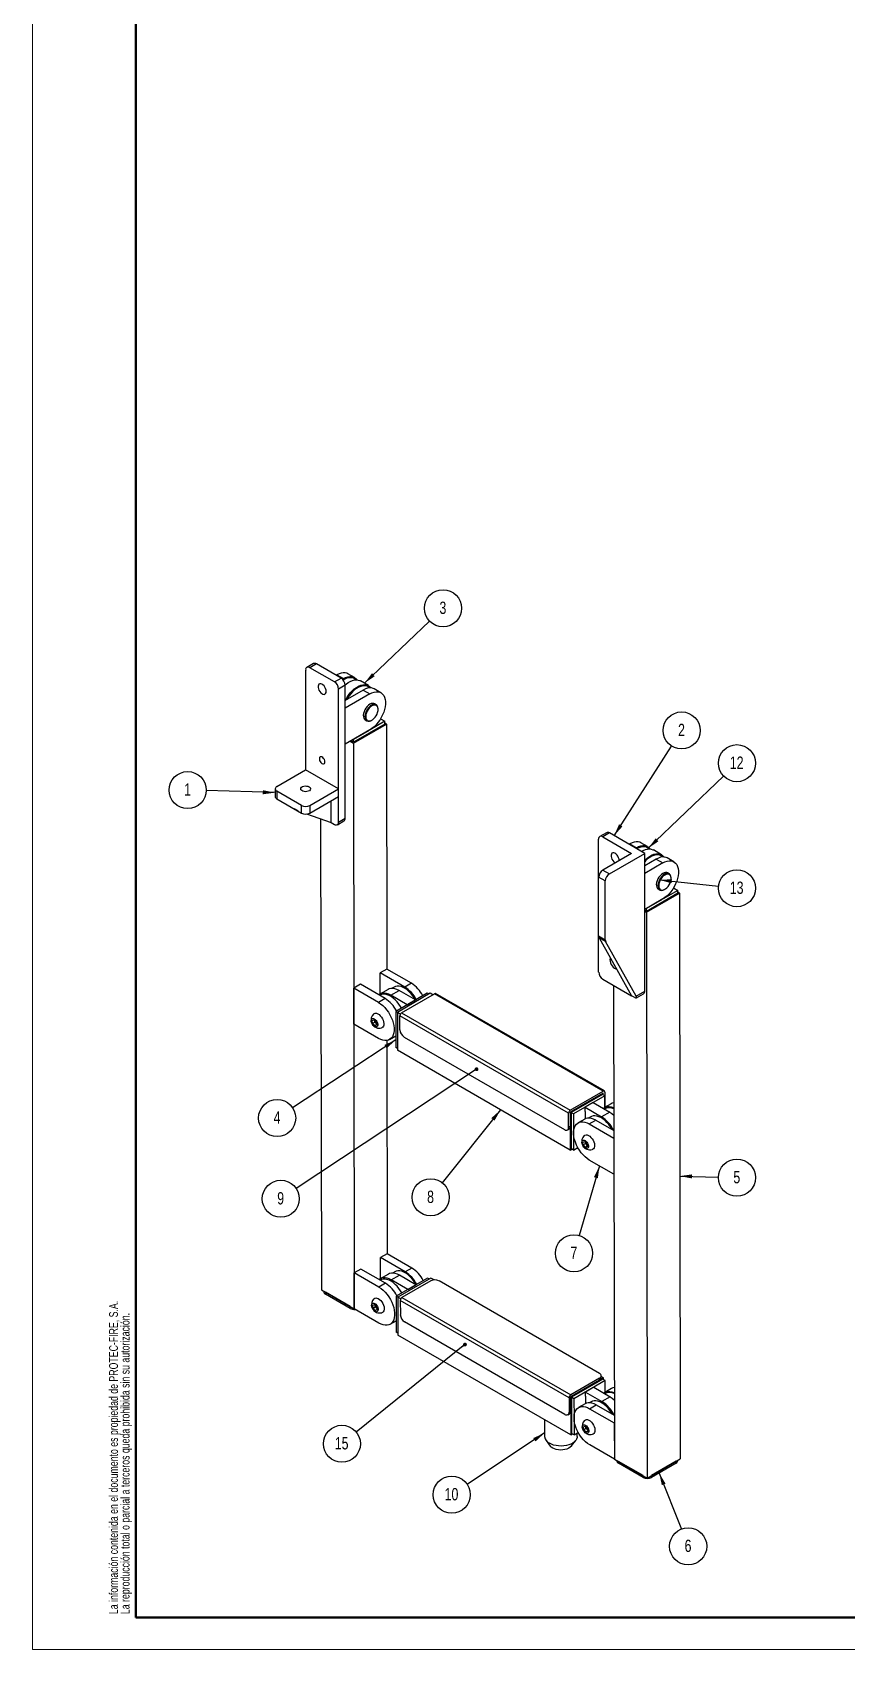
# Model space of a CAD drawing. Header units: millimetres. Extents: x 0 to 1782, y 0 to 1260.
# Drawn here: x 0 to 420, y 0 to 834 of the extents above; entities that cross this region are included whole.
import ezdxf

# ---------------------------------------------------------------- set-up
doc = ezdxf.new("R2010")
doc.units = ezdxf.units.MM
doc.header["$LTSCALE"] = 3
doc.layers.add('FORMATO', color=7, linetype='Continuous')
doc.styles.add('SLDTEXTSTYLE0', font='TXT', dxfattribs={"width": 0.75})
doc.dimstyles.new('SLDDIMSTYLE0', dxfattribs={"dimtxt": 0.18, "dimasz": 6.35, "dimexe": 0, "dimexo": 0.0625, "dimgap": 0, "dimtad": 0, "dimtih": 1, "dimtoh": 1, "dimdec": 0, "dimrnd": 1e-09, "dimzin": 0, "dimdsep": 46, "dimtxsty": 'Standard', "dimsah": 1, "dimcen": 0.09, "dimadec": 0, "dimazin": 0, "dimtfac": 6.35, "dimtdec": 0, "dimtofl": 0, "dimtmove": 0, "dimatfit": 3, "dimfxl": 1, "dimfrac": 2, "dimtolj": 1, "dimtzin": 0, "dimarcsym": 0})
doc.dimstyles.new('SLDDIMSTYLE2', dxfattribs={"dimtxt": 0.18, "dimasz": 1.953846, "dimexe": 0, "dimexo": 0.0625, "dimgap": 0, "dimtad": 0, "dimtih": 1, "dimtoh": 1, "dimdec": 0, "dimrnd": 1e-09, "dimzin": 0, "dimdsep": 46, "dimtxsty": 'Standard', "dimblk1": 'DOT', "dimblk2": 'DOT', "dimsah": 1, "dimcen": 0.09, "dimadec": 0, "dimazin": 0, "dimtfac": 1.953846, "dimtdec": 0, "dimtofl": 0, "dimtmove": 0, "dimatfit": 3, "dimldrblk": 'DOT', "dimfxl": 1, "dimfrac": 2, "dimtolj": 1, "dimtzin": 0, "dimarcsym": 0})

# ---------------------------------------------------------------- blocks, each defined once
blk = doc.blocks.new('SW_NOTE_0')
at = {"layer": 'FORMATO', "color": 0, "char_height": 4.5, "attachment_point": 1, "rotation": 90, "style": 'SLDTEXTSTYLE0'}
for s, insert in [('La información contenida en el documento es propiedad de PROTEC-FIRE, S.A.', (-5.78, 0)), ('La reproducción total o parcial a terceros queda prohibida sin su autorización.', (0.22, 0))]:
    blk.add_mtext(s, dxfattribs=dict(at, insert=insert))
blk = doc.blocks.new('SW_NOTE_0_8')
at = {"layer": 'FORMATO', "color": 0}
blk.add_circle((6.9, 6.62), 9.56, dxfattribs=at)
at = {"layer": 'FORMATO', "color": 0, "insert": (6.77, 10.05), "char_height": 6.35, "attachment_point": 2, "style": 'SLDTEXTSTYLE0'}
blk.add_mtext('12', dxfattribs=at)
blk = doc.blocks.new('SW_NOTE_0_9')
at = {"layer": 'FORMATO', "color": 0}
blk.add_circle((9.51, -1.02), 9.56, dxfattribs=at)
at = {"layer": 'FORMATO', "color": 0, "insert": (9.38, 2.41), "char_height": 6.35, "attachment_point": 2, "style": 'SLDTEXTSTYLE0'}
blk.add_mtext('13', dxfattribs=at)
blk = doc.blocks.new('SW_NOTE_0_10')
at = {"layer": 'FORMATO', "color": 0}
blk.add_circle((5.16, 8.05), 9.56, dxfattribs=at)
at = {"layer": 'FORMATO', "color": 0, "insert": (5.1, 11.48), "char_height": 6.35, "attachment_point": 2, "style": 'SLDTEXTSTYLE0'}
blk.add_mtext('2', dxfattribs=at)
blk = doc.blocks.new('SW_NOTE_0_11')
at = {"layer": 'FORMATO', "color": 0}
blk.add_circle((9.56, -0.26), 9.56, dxfattribs=at)
at = {"layer": 'FORMATO', "color": 0, "insert": (9.49, 3.17), "char_height": 6.35, "attachment_point": 2, "style": 'SLDTEXTSTYLE0'}
blk.add_mtext('5', dxfattribs=at)
blk = doc.blocks.new('SW_NOTE_0_12')
at = {"layer": 'FORMATO', "color": 0}
blk.add_circle((-7.97, -5.28), 9.56, dxfattribs=at)
at = {"layer": 'FORMATO', "color": 0, "insert": (-8.04, -1.85), "char_height": 6.35, "attachment_point": 2, "style": 'SLDTEXTSTYLE0'}
blk.add_mtext('9', dxfattribs=at)
blk = doc.blocks.new('_Dot')
at = {"color": 0, "linetype": 'ByBlock', "lineweight": -2}
blk.add_line((-0.5, 0), (-1, 0), dxfattribs=at)
at = {"color": 0, "linetype": 'ByBlock', "const_width": 0.5}
blk.add_lwpolyline([(-0.25, 0, 1), (0.25, 0, 1)], format="xyb", close=True, dxfattribs=at)
blk = doc.blocks.new('SW_NOTE_0_13')
at = {"layer": 'FORMATO', "color": 0}
blk.add_circle((-2.67, -9.18), 9.56, dxfattribs=at)
at = {"layer": 'FORMATO', "color": 0, "insert": (-2.73, -5.75), "char_height": 6.35, "attachment_point": 2, "style": 'SLDTEXTSTYLE0'}
blk.add_mtext('7', dxfattribs=at)
blk = doc.blocks.new('SW_NOTE_0_14')
at = {"layer": 'FORMATO', "color": 0}
blk.add_circle((3.51, -8.89), 9.56, dxfattribs=at)
at = {"layer": 'FORMATO', "color": 0, "insert": (3.45, -5.46), "char_height": 6.35, "attachment_point": 2, "style": 'SLDTEXTSTYLE0'}
blk.add_mtext('6', dxfattribs=at)
blk = doc.blocks.new('SW_NOTE_0_15')
at = {"layer": 'FORMATO', "color": 0}
blk.add_circle((-5.97, -7.47), 9.56, dxfattribs=at)
at = {"layer": 'FORMATO', "color": 0, "insert": (-6.03, -4.04), "char_height": 6.35, "attachment_point": 2, "style": 'SLDTEXTSTYLE0'}
blk.add_mtext('8', dxfattribs=at)
blk = doc.blocks.new('SW_NOTE_0_16')
at = {"layer": 'FORMATO', "color": 0}
blk.add_circle((-7.96, -5.29), 9.56, dxfattribs=at)
at = {"layer": 'FORMATO', "color": 0, "insert": (-8.09, -1.86), "char_height": 6.35, "attachment_point": 2, "style": 'SLDTEXTSTYLE0'}
blk.add_mtext('10', dxfattribs=at)
blk = doc.blocks.new('SW_NOTE_0_17')
at = {"layer": 'FORMATO', "color": 0}
blk.add_circle((-7.98, -5.26), 9.56, dxfattribs=at)
at = {"layer": 'FORMATO', "color": 0, "insert": (-8.05, -1.83), "char_height": 6.35, "attachment_point": 2, "style": 'SLDTEXTSTYLE0'}
blk.add_mtext('4', dxfattribs=at)
blk = doc.blocks.new('SW_NOTE_0_18')
at = {"layer": 'FORMATO', "color": 0}
blk.add_circle((-9.56, 0.28), 9.56, dxfattribs=at)
at = {"layer": 'FORMATO', "color": 0, "insert": (-9.62, 3.71), "char_height": 6.35, "attachment_point": 2, "style": 'SLDTEXTSTYLE0'}
blk.add_mtext('1', dxfattribs=at)
blk = doc.blocks.new('SW_NOTE_0_19')
at = {"layer": 'FORMATO', "color": 0}
blk.add_circle((6.92, 6.6), 9.56, dxfattribs=at)
at = {"layer": 'FORMATO', "color": 0, "insert": (6.85, 10.03), "char_height": 6.35, "attachment_point": 2, "style": 'SLDTEXTSTYLE0'}
blk.add_mtext('3', dxfattribs=at)
blk = doc.blocks.new('SW_NOTE_0_20')
at = {"layer": 'FORMATO', "color": 0}
blk.add_circle((-7.44, -6), 9.56, dxfattribs=at)
at = {"layer": 'FORMATO', "color": 0, "insert": (-7.57, -2.57), "char_height": 6.35, "attachment_point": 2, "style": 'SLDTEXTSTYLE0'}
blk.add_mtext('15', dxfattribs=at)

msp = doc.modelspace()

# ---------------------------------------------------------------- linework, layer by layer
at = {"color": 7, "linetype": 'Continuous', "lineweight": 18}
for p, q in [((0, 1260), (0, 0)), ((0, 0), (1782, 0))]:
    msp.add_line(p, q, dxfattribs=at)
at = {"color": 7, "linetype": 'Continuous', "lineweight": 25}
for p, q in [((140.88, 505.18), (140.88, 453.74)), ((144.9, 508.52), (141.5, 506.56)), ((146.4, 508.37), (143, 506.41)), ((155.73, 499.06), (143, 506.41)), ((159.13, 501.02), (146.4, 508.37)), ((155.73, 499.06), (159.13, 501.02)), ((157, 502.73), (156.58, 502.49)), ((157, 502.73), (160.4, 500.77)), ((160.4, 500.77), (159.85, 500.45)), ((166.1, 501.34), (162.7, 503.3)), ((166.94, 500.16), (165.9, 500.76)), ((161.25, 497.34), (157.85, 495.39)), ((157.85, 426.8), (157.85, 495.39)), ((161.25, 428.76), (161.25, 497.34)), ((170.58, 494.89), (161.25, 489.51)), ((173.98, 492.93), (161.25, 485.59)), ((173.31, 497.17), (169.07, 499.62)), ((170.58, 494.89), (173.98, 492.93)), ((174.16, 495.99), (173.12, 496.59)), ((179.67, 493.5), (176.28, 495.46)), ((161.25, 466.97), (161.25, 485.59)), ((177.22, 487.29), (176.38, 487.78)), ((178.22, 484.85), (178.22, 485.1)), ((165.51, 467.45), (182.48, 477.28)), ((181.63, 477.28), (165.51, 467.94)), ((171.58, 479.47), (172.42, 478.98)), ((181.63, 478.75), (174.09, 474.39)), ((174.82, 479.22), (175.04, 479.34)), ((179.47, 479.99), (181.63, 478.75)), ((181.63, 477.28), (181.63, 478.75)), ((182.48, 477.28), (181.63, 477.77)), ((182.48, 477.28), (182.67, 350.99)), ((173.98, 474.32), (161.25, 466.97)), ((163.8, 468.44), (165.51, 467.45)), ((165.51, 467.94), (164.22, 468.69)), ((165.5, 469.41), (165.49, 469.42)), ((173.6, 474.1), (165.5, 469.41)), ((165.51, 467.94), (165.5, 469.41)), ((165.51, 467.45), (165.95, 175.71)), ((126.03, 445.17), (140.88, 453.74)), ((157.85, 443.94), (140.88, 453.74)), ((125.15, 443.94), (125.15, 440.02)), ((138.76, 435.37), (126.03, 442.72)), ((126.03, 442.72), (126.03, 438.8)), ((143, 435.37), (157.85, 443.94)), ((157.85, 440.02), (157.85, 443.94)), ((126.03, 438.8), (138.76, 431.45)), ((138.76, 431.45), (138.76, 435.37)), ((143, 431.45), (157.85, 440.02)), ((143, 435.37), (143, 431.45)), ((154.03, 426.55), (154.03, 437.82)), ((137.06, 432.43), (134.94, 433.66)), ((141.31, 430.96), (154.03, 426.55)), ((148.61, 428.43), (148.98, 185.51)), ((154.03, 426.55), (155.73, 425.57)), ((157.23, 425.42), (160.63, 427.38)), ((157.85, 426.8), (161.25, 428.76)), ((291.92, 398.4), (291.92, 417.99)), ((295.94, 421.32), (292.54, 419.36)), ((297.44, 421.17), (294.04, 419.21)), ((294.04, 419.21), (308.89, 410.64)), ((315.68, 410.64), (297.44, 421.17)), ((308.89, 410.64), (294.04, 402.07)), ((297.44, 400.11), (315.68, 410.64)), ((308.04, 415.54), (307.62, 415.3)), ((308.04, 415.54), (311.44, 413.58)), ((311.44, 413.58), (311.01, 413.34)), ((317.14, 414.14), (313.74, 416.1)), ((315.68, 339.6), (315.68, 410.64)), ((317.98, 412.96), (316.94, 413.56)), ((324.35, 409.98), (320.11, 412.43)), ((325.19, 408.8), (324.16, 409.4)), ((294.04, 402.07), (297.44, 400.11)), ((321.62, 407.7), (315.68, 404.27)), ((325.01, 405.74), (315.68, 400.35)), ((321.62, 407.7), (325.01, 405.74)), ((330.71, 406.31), (327.32, 408.27)), ((328.26, 400.1), (327.41, 400.59)), ((295.31, 396.44), (291.92, 398.4)), ((291.92, 368.1), (291.92, 398.4)), ((295.31, 366.14), (295.31, 396.44)), ((322.61, 392.28), (323.46, 391.79)), ((325.86, 392.02), (326.07, 392.15)), ((329.26, 397.66), (329.26, 397.9)), ((330.51, 392.8), (332.66, 391.56)), ((325.01, 387.12), (315.68, 381.74)), ((324.64, 386.91), (316.54, 382.22)), ((316.55, 380.26), (333.52, 390.09)), ((332.67, 390.09), (316.55, 380.75)), ((332.66, 391.56), (325.13, 387.19)), ((332.67, 390.09), (332.66, 391.56)), ((333.52, 390.09), (332.67, 390.58)), ((333.52, 390.09), (333.96, 98.35)), ((316.55, 380.75), (315.68, 381.25)), ((315.68, 380.76), (316.55, 380.26)), ((316.54, 382.22), (316.53, 382.23)), ((316.55, 380.75), (316.54, 382.22)), ((316.55, 380.26), (316.99, 88.52)), ((291.92, 368.1), (295.31, 366.14)), ((291.92, 349.4), (291.92, 368.1)), ((295.53, 365.19), (292.14, 367.15)), ((292.14, 367.15), (308.89, 337.15)), ((311.25, 337.05), (295.53, 365.19)), ((182.67, 350.99), (179.27, 349.03)), ((195.4, 343.65), (182.67, 350.99)), ((169.09, 343.13), (165.7, 341.16)), ((181.82, 335.78), (169.09, 343.13)), ((179.29, 338.18), (179.27, 349.03)), ((192, 341.68), (179.27, 349.03)), ((195.4, 343.65), (192, 341.68)), ((294.04, 345.73), (308.89, 337.15)), ((299.65, 342.49), (300.02, 98.32)), ((165.73, 322.56), (165.7, 341.16)), ((178.43, 333.81), (165.7, 341.16)), ((181.82, 335.78), (178.43, 333.81)), ((179.28, 337.48), (179.08, 337.36)), ((183.33, 340.52), (179.09, 338.06)), ((184.79, 337.5), (189.03, 339.96)), ((193.28, 332.6), (184.79, 337.5)), ((186.5, 341.66), (185.45, 341.06)), ((203.46, 338.5), (187.34, 329.16)), ((205.15, 338.5), (188.18, 328.67)), ((197.52, 335.06), (189.03, 339.96)), ((190.3, 328.42), (207.27, 338.26)), ((193.28, 332.6), (197.52, 335.06)), ((204.31, 338.01), (203.46, 338.5)), ((206.43, 337.77), (205.15, 338.5)), ((294.25, 288.05), (207.27, 338.26)), ((294.85, 288.11), (207.88, 338.32)), ((310.16, 336.42), (308.89, 337.15)), ((311.25, 337.05), (315.68, 339.6)), ((311.36, 336.1), (315.06, 338.23)), ((188.18, 328.67), (187.34, 329.16)), ((187.34, 329.16), (187.36, 310.56)), ((189.7, 327.79), (188.18, 328.67)), ((188.18, 328.67), (188.21, 309.09)), ((276.43, 276.75), (189.46, 326.95)), ((189.47, 319.61), (189.46, 326.95)), ((190.3, 328.42), (277.28, 278.22)), ((178.45, 315.21), (165.73, 322.56)), ((175.09, 322.79), (175.17, 322.64)), ((175.23, 324.5), (176.2, 324.8)), ((175.39, 323.01), (175.23, 324.5)), ((175.39, 323.01), (176.49, 323.65)), ((176.52, 321.82), (175.39, 323.01)), ((176.2, 324.8), (177.33, 323.61)), ((176.49, 323.65), (176.5, 324.49)), ((176.52, 321.82), (177.47, 322.36)), ((177.49, 322.11), (176.52, 321.82)), ((177.33, 323.61), (177.49, 322.11)), ((182.72, 314.16), (182.89, 204.14)), ((184.15, 314.65), (187.35, 316.5)), ((188.21, 310.07), (187.36, 310.56)), ((277.31, 257.66), (188.21, 309.09)), ((191.59, 315.94), (274.32, 268.18)), ((277.28, 278.22), (294.25, 288.05)), ((294.25, 287.07), (277.28, 277.24)), ((293.83, 286.33), (277.7, 276.99)), ((295.1, 285.6), (278.98, 276.26)), ((295.1, 285.6), (293.83, 286.33)), ((294.25, 286.09), (294.25, 287.07)), ((295.1, 287.56), (295.11, 280.22)), ((295.11, 279.66), (295.1, 285.6)), ((276.44, 269.4), (276.43, 276.75)), ((277.28, 277.24), (277.29, 269.89)), ((277.28, 277.24), (277.31, 257.66)), ((278.98, 276.26), (277.7, 276.99)), ((277.7, 276.99), (277.73, 258.39)), ((278.98, 276.26), (278.99, 266.59)), ((289.16, 282.16), (284.92, 279.7)), ((284.92, 279.7), (293.4, 274.8)), ((284.92, 277.5), (284.92, 279.7)), ((284.92, 277.5), (284.93, 273.75)), ((289.16, 282.16), (297.64, 277.26)), ((297.64, 277.26), (293.4, 274.8)), ((295.11, 278.96), (294.9, 278.84)), ((298.31, 281.51), (294.91, 279.54)), ((295.11, 280.22), (295.11, 280.11)), ((275.82, 268.03), (276.67, 268.52)), ((276.44, 269.4), (277.29, 269.89)), ((284.73, 273.64), (281.34, 271.68)), ((287.9, 274.78), (286.85, 274.18)), ((287.04, 271.11), (290.43, 273.08)), ((287.04, 271.11), (299.77, 263.77)), ((290.43, 273.08), (299.76, 267.7)), ((278.99, 266.34), (279, 257.66)), ((279, 257.66), (281.15, 258.9)), ((283.7, 260.09), (283.78, 259.94)), ((283.84, 261.8), (284.81, 262.1)), ((284, 260.31), (283.84, 261.8)), ((284, 260.31), (285.11, 260.95)), ((285.13, 259.12), (284, 260.31)), ((284.81, 262.1), (285.94, 260.91)), ((285.11, 260.95), (285.11, 261.79)), ((285.13, 259.12), (286.08, 259.66)), ((286.11, 259.41), (285.13, 259.12)), ((285.94, 260.91), (286.11, 259.41)), ((299.77, 263.77), (299.79, 245.17)), ((277.31, 257.66), (278.16, 258.15)), ((279, 257.66), (277.73, 258.39)), ((299.79, 245.17), (287.07, 252.51)), ((182.89, 204.14), (179.5, 202.18)), ((179.51, 191.33), (179.5, 202.18)), ((192.22, 194.83), (179.5, 202.18)), ((195.62, 196.8), (182.89, 204.14)), ((169.31, 196.28), (165.92, 194.31)), ((165.95, 175.71), (165.92, 194.31)), ((178.65, 186.97), (165.92, 194.31)), ((182.04, 188.93), (169.31, 196.28)), ((183.55, 193.67), (179.31, 191.22)), ((185.01, 190.65), (189.25, 193.11)), ((186.83, 194.87), (185.68, 194.21)), ((197.74, 188.21), (189.25, 193.11)), ((195.62, 196.8), (192.22, 194.83)), ((148.98, 185.51), (165.95, 175.71)), ((150.22, 184.79), (150.22, 184.53)), ((163.83, 176.94), (151.1, 184.28)), ((151.1, 184.28), (151.1, 183.31)), ((182.04, 188.93), (178.65, 186.97)), ((179.4, 190.57), (179.3, 190.51)), ((193.5, 185.75), (185.01, 190.65)), ((203.68, 191.65), (187.56, 182.31)), ((205.38, 191.65), (188.41, 181.82)), ((205.37, 190.18), (190.53, 181.58)), ((193.5, 185.75), (197.74, 188.21)), ((204.53, 191.16), (203.68, 191.65)), ((207.08, 190.67), (205.38, 191.65)), ((292.35, 142.42), (209.62, 190.18)), ((163.83, 175.96), (151.1, 183.31)), ((163.83, 175.96), (163.83, 176.94)), ((178.68, 168.36), (165.95, 175.71)), ((175.31, 175.94), (175.39, 175.8)), ((175.45, 177.65), (176.42, 177.95)), ((175.61, 176.16), (175.45, 177.65)), ((175.61, 176.16), (176.72, 176.8)), ((176.74, 174.97), (175.61, 176.16)), ((176.42, 177.95), (177.55, 176.76)), ((176.72, 176.8), (176.72, 177.64)), ((176.74, 174.97), (177.69, 175.51)), ((177.72, 175.27), (176.74, 174.97)), ((177.55, 176.76), (177.72, 175.27)), ((188.41, 181.82), (187.56, 182.31)), ((187.56, 182.31), (187.59, 163.71)), ((189.93, 180.94), (188.41, 181.82)), ((188.41, 181.82), (188.44, 162.24)), ((276.65, 129.9), (189.68, 180.11)), ((189.68, 180.11), (189.69, 172.76)), ((190.53, 181.58), (277.5, 131.37)), ((184.38, 167.8), (187.58, 169.65)), ((274.55, 121.33), (191.81, 169.09)), ((188.43, 163.22), (187.59, 163.71)), ((277.53, 110.81), (188.44, 162.24)), ((294.47, 140.22), (277.5, 130.39)), ((292.35, 139.97), (277.5, 131.37)), ((277.5, 130.39), (292.35, 138.99)), ((294.05, 139.48), (277.93, 130.14)), ((295.32, 138.75), (279.2, 129.41)), ((289.38, 135.31), (285.14, 132.85)), ((289.38, 135.31), (297.87, 130.41)), ((292.35, 138.99), (292.35, 139.97)), ((293.23, 140.22), (293.23, 141.2)), ((294.47, 140.22), (293.23, 140.94)), ((295.32, 138.75), (294.05, 139.48)), ((294.47, 139.24), (294.47, 140.22)), ((298.53, 134.66), (295.14, 132.69)), ((295.33, 132.81), (295.32, 138.75)), ((276.65, 129.9), (276.66, 122.55)), ((277.51, 123.05), (277.5, 130.39)), ((277.5, 130.39), (277.53, 110.81)), ((279.2, 129.41), (277.93, 130.14)), ((277.93, 130.14), (277.95, 111.54)), ((279.2, 129.41), (279.21, 119.74)), ((284.95, 126.8), (281.56, 124.83)), ((285.14, 132.85), (293.62, 127.95)), ((285.14, 130.65), (285.14, 132.85)), ((285.14, 130.65), (285.15, 126.9)), ((288.01, 127.87), (287.07, 127.33)), ((287.26, 124.27), (290.65, 126.23)), ((290.65, 126.23), (299.98, 120.85)), ((297.87, 130.41), (293.62, 127.95)), ((295.44, 132.17), (295.12, 131.99)), ((264.05, 118.59), (264.06, 109.84)), ((276.05, 121.18), (276.89, 121.67)), ((276.66, 122.55), (277.51, 123.05)), ((279.21, 119.49), (279.23, 110.81)), ((287.26, 124.27), (299.99, 116.92)), ((299.99, 116.92), (300.02, 98.32)), ((277.53, 110.81), (278.38, 111.3)), ((279.23, 110.81), (277.95, 111.54)), ((279.23, 110.81), (281.37, 112.05)), ((280.86, 109.87), (280.86, 111.75)), ((283.92, 113.24), (284, 113.1)), ((284.06, 114.95), (285.03, 115.25)), ((284.22, 113.46), (284.06, 114.95)), ((284.22, 113.46), (285.33, 114.1)), ((285.36, 112.27), (284.22, 113.46)), ((285.03, 115.25), (286.17, 114.06)), ((285.33, 114.1), (285.33, 114.94)), ((285.36, 112.27), (286.3, 112.81)), ((286.33, 112.57), (285.36, 112.27)), ((286.17, 114.06), (286.33, 112.57)), ((264.78, 107.88), (266.98, 105.01)), ((277.95, 105.03), (280.14, 107.9)), ((300.02, 98.32), (287.29, 105.66)), ((300.02, 98.32), (316.99, 88.52)), ((301.26, 97.6), (301.26, 97.34)), ((314.87, 89.74), (302.14, 97.09)), ((302.14, 97.09), (302.14, 96.11)), ((314.87, 88.77), (302.14, 96.11)), ((316.99, 88.52), (333.96, 98.35)), ((331.84, 97.12), (319.11, 89.75)), ((331.84, 96.14), (319.11, 88.77)), ((331.84, 96.14), (331.84, 97.12)), ((332.72, 97.37), (332.72, 97.63)), ((314.87, 88.77), (314.87, 89.74)), ((319.11, 89.75), (319.11, 88.77))]:
    msp.add_line(p, q, dxfattribs=at)
at = {"color": 8, "linetype": 'Continuous', "lineweight": 25}
msp.add_line((295.11, 280.22), (295.11, 280.22), dxfattribs=at)
at = {"color": 7, "linetype": 'Continuous', "lineweight": 25, "flags": 128}
for points in [[(162.7, 503.3), (162.09, 503.58), (161.19, 503.79), (160.22, 503.81), (159.18, 503.64), (158.1, 503.28), (157, 502.73)], [(165.9, 500.76), (165.81, 500.81), (164.99, 501.13), (164.09, 501.26), (163.12, 501.2), (162.09, 500.94), (161.04, 500.51), (160.21, 500.05)], [(160.4, 500.77), (161.5, 501.32), (162.57, 501.68), (163.61, 501.86), (164.59, 501.83), (165.49, 501.62), (166.29, 501.22), (166.98, 500.63), (167.39, 500.14)], [(151.49, 494.16), (151.41, 494.87), (151.18, 495.61), (150.82, 496.34), (150.34, 497), (149.8, 497.53), (149.22, 497.91), (148.66, 498.1), (148.14, 498.09), (147.72, 497.88), (147.42, 497.48), (147.27, 496.93), (147.27, 496.26), (147.42, 495.53), (147.72, 494.79), (148.14, 494.09), (148.66, 493.49), (149.22, 493.02), (149.8, 492.74), (150.34, 492.65), (150.82, 492.76), (151.18, 493.07), (151.41, 493.54), (151.49, 494.16)], [(161.24, 497.5), (161.71, 497.9), (162.8, 498.71), (163.9, 499.35), (165, 499.8), (166.06, 500.08), (167.06, 500.15), (168.01, 500.04), (168.86, 499.73), (169.07, 499.62)], [(161.36, 489.57), (162.1, 490.91), (162.95, 492.2), (163.89, 493.41), (164.9, 494.5), (165.96, 495.46), (167.05, 496.26), (168.15, 496.9), (169.24, 497.36), (170.3, 497.63), (171.31, 497.71), (172.25, 497.59), (173.1, 497.28), (173.86, 496.79), (174.49, 496.12), (174.6, 495.97)], [(173.12, 496.59), (173.01, 496.65), (172.2, 496.97), (171.29, 497.09), (170.32, 497.03), (169.29, 496.78), (168.24, 496.34), (167.17, 495.72), (166.12, 494.94), (165.09, 494), (164.12, 492.94), (163.22, 491.77), (162.4, 490.5), (162.12, 490.01)], [(176.28, 495.46), (175.67, 495.74), (174.77, 495.96), (173.79, 495.98), (172.76, 495.8), (171.68, 495.44), (170.58, 494.89)], [(173.98, 492.93), (175.07, 493.48), (176.15, 493.84), (177.19, 494.02), (178.16, 494), (179.06, 493.78), (179.87, 493.38), (180.56, 492.8), (181.13, 492.04), (181.57, 491.13), (181.87, 490.08), (182.02, 488.9), (182.02, 487.63), (181.87, 486.29), (181.57, 484.89), (181.13, 483.47), (180.56, 482.06), (179.87, 480.67), (179.06, 479.34), (178.16, 478.09), (177.19, 476.94), (176.15, 475.92), (175.07, 475.04), (173.98, 474.32)], [(176.38, 487.78), (176.02, 487.94), (175.39, 488), (174.69, 487.87), (173.96, 487.54), (173.23, 487.02), (172.54, 486.35), (171.91, 485.54), (171.38, 484.65), (170.97, 483.71), (170.7, 482.77), (170.59, 481.86), (170.63, 481.04), (170.83, 480.34), (171.17, 479.8), (171.58, 479.47)], [(178.22, 485.1), (178.21, 485.32), (178.09, 486.09), (177.82, 486.71), (177.4, 487.17), (176.87, 487.45), (176.24, 487.52), (175.54, 487.38), (174.81, 487.05), (174.08, 486.53), (173.39, 485.86), (172.76, 485.05), (172.23, 484.16), (171.82, 483.22), (171.55, 482.28), (171.43, 481.37), (171.48, 480.55), (171.68, 479.85), (172.02, 479.31), (172.5, 478.94), (173.09, 478.77), (173.75, 478.8), (174.47, 479.03), (174.82, 479.22)], [(178.18, 484.25), (178.21, 485.06), (178.1, 485.78), (177.84, 486.37), (177.45, 486.8), (176.95, 487.05), (176.36, 487.12), (175.71, 486.99), (175.02, 486.68), (174.34, 486.2), (173.69, 485.56), (173.1, 484.81), (172.6, 483.98), (172.22, 483.09), (171.97, 482.21), (171.86, 481.36), (171.9, 480.59), (172.09, 479.94), (172.41, 479.42), (172.86, 479.08), (173.41, 478.92), (174.03, 478.95), (174.71, 479.17), (175.39, 479.57), (176.06, 480.13), (176.69, 480.83), (177.23, 481.63), (177.68, 482.49), (178, 483.38), (178.18, 484.25)], [(150.81, 457.81), (150.73, 458.39), (150.51, 459.01), (150.16, 459.58), (149.72, 460.05), (149.25, 460.37), (148.79, 460.5), (148.39, 460.43), (148.1, 460.17), (147.95, 459.74), (147.95, 459.19), (148.1, 458.58), (148.39, 457.98), (148.79, 457.45), (149.25, 457.05), (149.72, 456.82), (150.16, 456.79), (150.51, 456.96), (150.73, 457.31), (150.81, 457.81)], [(142.69, 444.98), (143.14, 444.63), (143.39, 444.22), (143.42, 443.78), (143.22, 443.35), (142.82, 442.98), (142.24, 442.7), (141.54, 442.52), (140.79, 442.47), (140.04, 442.55), (139.37, 442.76), (138.83, 443.07), (138.48, 443.46), (138.33, 443.89), (138.42, 444.32), (138.72, 444.73), (139.22, 445.06), (139.86, 445.29), (140.6, 445.41), (141.36, 445.39), (142.07, 445.24), (142.69, 444.98)], [(302.53, 406.97), (302.45, 407.67), (302.22, 408.42), (301.85, 409.15), (301.38, 409.8), (300.84, 410.34), (300.26, 410.72), (299.7, 410.91), (299.18, 410.9), (298.76, 410.69), (298.46, 410.29), (298.3, 409.74), (298.3, 409.07), (298.46, 408.34), (298.76, 407.6), (299.18, 406.9), (299.7, 406.29), (300.26, 405.83), (300.4, 405.74)], [(313.74, 416.1), (313.13, 416.39), (312.23, 416.6), (311.25, 416.62), (310.22, 416.45), (309.14, 416.09), (308.04, 415.54)], [(311.44, 413.58), (312.53, 414.13), (313.61, 414.49), (314.65, 414.66), (315.63, 414.64), (316.52, 414.43), (317.33, 414.03), (318.02, 413.44), (318.42, 412.95)], [(316.94, 413.56), (316.85, 413.62), (316.03, 413.94), (315.13, 414.07), (314.15, 414), (313.13, 413.75), (312.08, 413.31), (311.55, 413.03)], [(314, 411.62), (314.94, 412.15), (316.03, 412.61), (317.09, 412.88), (318.1, 412.96), (319.04, 412.85), (319.9, 412.54), (320.11, 412.43)], [(315.68, 407.05), (315.94, 407.31), (317, 408.26), (318.09, 409.07), (319.19, 409.7), (320.28, 410.16), (321.34, 410.43), (322.35, 410.51), (323.29, 410.4), (324.14, 410.09), (324.89, 409.6), (325.53, 408.93), (325.64, 408.78)], [(324.16, 409.4), (324.06, 409.45), (323.24, 409.77), (322.34, 409.9), (321.37, 409.84), (320.34, 409.59), (319.29, 409.15), (318.22, 408.54), (317.17, 407.76), (316.14, 406.82), (315.68, 406.34)], [(327.32, 408.27), (326.71, 408.55), (325.81, 408.76), (324.83, 408.78), (323.79, 408.61), (322.72, 408.25), (321.62, 407.7)], [(327.41, 400.59), (327.06, 400.74), (326.43, 400.81), (325.73, 400.68), (325, 400.34), (324.27, 399.83), (323.58, 399.15), (322.95, 398.35), (322.42, 397.46), (322.01, 396.52), (321.74, 395.58), (321.62, 394.67), (321.67, 393.85), (321.87, 393.15), (322.21, 392.6), (322.61, 392.28)], [(325.01, 405.74), (326.11, 406.29), (327.19, 406.65), (328.22, 406.83), (329.2, 406.8), (330.1, 406.59), (330.9, 406.19), (331.6, 405.6), (332.17, 404.85), (332.61, 403.94), (332.91, 402.88), (333.06, 401.71), (333.06, 400.44), (332.91, 399.1), (332.61, 397.7), (332.17, 396.28), (331.6, 394.87), (330.9, 393.48), (330.1, 392.15), (329.2, 390.9), (328.22, 389.75), (327.19, 388.73), (326.11, 387.85), (325.01, 387.12)], [(329.26, 397.9), (329.25, 398.13), (329.13, 398.89), (328.85, 399.52), (328.44, 399.98), (327.9, 400.25), (327.27, 400.32), (326.58, 400.19), (325.85, 399.85), (325.12, 399.34), (324.42, 398.66), (323.8, 397.86), (323.27, 396.97), (322.86, 396.03), (322.59, 395.09), (322.47, 394.18), (322.51, 393.36), (322.71, 392.66), (323.06, 392.11), (323.54, 391.75), (324.12, 391.57), (324.79, 391.61), (325.51, 391.84), (325.86, 392.02)], [(329.22, 397.06), (329.25, 397.87), (329.14, 398.59), (328.88, 399.18), (328.49, 399.61), (327.99, 399.86), (327.4, 399.93), (326.74, 399.8), (326.06, 399.49), (325.38, 399), (324.73, 398.37), (324.14, 397.62), (323.64, 396.78), (323.26, 395.9), (323, 395.02), (322.9, 394.17), (322.94, 393.4), (323.12, 392.74), (323.45, 392.23), (323.9, 391.89), (324.45, 391.72), (325.07, 391.75), (325.74, 391.98), (326.43, 392.38), (327.1, 392.94), (327.73, 393.63), (328.27, 394.43), (328.72, 395.3), (329.04, 396.18), (329.22, 397.06)], [(297.9, 356.83), (297.81, 356.54), (297.73, 355.84), (297.81, 355.06), (298.04, 354.23), (298.41, 353.41), (298.89, 352.64), (299.46, 351.96), (300.08, 351.42), (300.73, 351.05), (301.22, 350.89)], [(197.51, 335.07), (197.04, 335.87), (196.2, 337.11), (195.28, 338.26), (194.29, 339.3), (193.26, 340.2), (192.2, 340.95), (191.14, 341.52), (190.09, 341.92), (189.07, 342.13), (188.11, 342.15), (187.23, 341.98), (186.5, 341.66)], [(178.43, 333.81), (179.52, 333.09), (180.6, 332.21), (181.64, 331.19), (182.62, 330.04), (183.52, 328.79), (184.32, 327.46), (185.02, 326.08), (185.59, 324.66), (186.03, 323.24), (186.33, 321.85), (186.48, 320.51), (186.48, 319.24), (186.34, 318.07), (186.04, 317.01), (185.6, 316.1), (185.03, 315.35), (184.34, 314.76), (183.54, 314.36), (182.64, 314.15), (181.66, 314.13), (180.63, 314.3), (179.55, 314.67), (178.45, 315.21)], [(184.79, 337.5), (183.69, 338.05), (182.62, 338.41), (181.58, 338.58), (180.6, 338.56), (179.71, 338.35), (178.9, 337.95), (178.54, 337.68)], [(190.3, 330.88), (189.83, 331.69), (188.99, 332.94), (188.07, 334.09), (187.08, 335.12), (186.05, 336.02), (184.99, 336.77), (183.92, 337.35), (182.87, 337.74), (181.86, 337.96), (180.9, 337.98), (180.02, 337.81), (179.28, 337.48)], [(189.03, 339.96), (187.94, 340.51), (186.86, 340.87), (185.82, 341.04), (184.85, 341.02), (183.95, 340.81), (183.33, 340.52)], [(175.71, 321.88), (175.28, 322.43), (174.94, 323.06), (174.73, 323.71), (174.66, 324.33), (174.75, 324.85), (174.98, 325.24), (175.33, 325.46), (175.77, 325.49), (176.26, 325.32), (176.77, 324.97), (177.24, 324.48), (177.63, 323.88), (177.9, 323.23), (178.04, 322.59), (178.03, 322.01), (177.88, 321.55), (177.59, 321.25), (177.18, 321.12), (176.71, 321.19), (176.21, 321.45), (175.71, 321.88)], [(175.83, 327.8), (176.25, 328.09), (176.79, 328.22), (177.4, 328.16), (178.06, 327.91), (178.72, 327.48), (179.36, 326.9), (179.94, 326.19), (180.44, 325.39), (180.83, 324.55), (181.08, 323.69), (181.19, 322.87), (181.16, 322.13), (180.97, 321.49), (180.65, 321.01), (180.21, 320.69), (180, 320.62)], [(177.43, 322.72), (177.09, 323.17), (176.49, 323.65)], [(298.9, 268.19), (298.83, 268.33), (298.04, 269.61), (297.16, 270.82), (296.2, 271.91), (295.19, 272.88), (294.14, 273.71), (293.08, 274.37), (292.02, 274.86), (290.98, 275.17), (289.99, 275.29), (289.07, 275.22), (288.22, 274.95), (287.9, 274.78)], [(294.36, 279.15), (294.73, 279.43), (295.53, 279.83), (296.43, 280.04), (297.4, 280.06), (298.44, 279.89), (299.52, 279.53), (299.74, 279.43)], [(297.64, 277.26), (298.74, 276.54), (299.75, 275.72)], [(299.74, 282), (298.92, 281.8), (298.31, 281.51)], [(287.07, 252.51), (285.97, 253.23), (284.89, 254.11), (283.85, 255.14), (282.88, 256.28), (281.98, 257.54), (281.17, 258.87), (280.47, 260.25), (279.9, 261.67), (279.46, 263.08), (279.16, 264.48), (279.01, 265.82), (279.01, 267.09), (279.16, 268.26), (279.45, 269.31), (279.89, 270.22), (280.46, 270.98), (281.15, 271.56), (281.95, 271.96), (282.85, 272.18), (283.83, 272.2), (284.86, 272.02), (285.94, 271.66), (287.04, 271.11)], [(290.43, 273.08), (289.33, 273.63), (288.26, 273.99), (287.22, 274.16), (286.25, 274.14), (285.35, 273.93), (284.73, 273.64)], [(284.33, 259.18), (283.89, 259.73), (283.55, 260.36), (283.34, 261.01), (283.28, 261.63), (283.36, 262.15), (283.59, 262.54), (283.94, 262.76), (284.38, 262.79), (284.88, 262.62), (285.38, 262.27), (285.85, 261.78), (286.24, 261.18), (286.51, 260.53), (286.66, 259.89), (286.65, 259.31), (286.49, 258.85), (286.2, 258.54), (285.8, 258.42), (285.32, 258.49), (284.82, 258.75), (284.33, 259.18)], [(284.44, 265.1), (284.86, 265.39), (285.4, 265.52), (286.01, 265.46), (286.67, 265.21), (287.33, 264.78), (287.97, 264.2), (288.55, 263.49), (289.05, 262.69), (289.44, 261.85), (289.69, 260.99), (289.8, 260.17), (289.77, 259.43), (289.58, 258.79), (289.26, 258.31), (288.82, 257.99), (288.61, 257.92)], [(286.04, 260.02), (285.7, 260.47), (285.11, 260.95)], [(189.25, 193.11), (188.16, 193.66), (187.08, 194.02), (186.04, 194.19), (185.07, 194.17), (184.17, 193.96), (183.55, 193.67)], [(197.84, 188.27), (197.37, 189.08), (196.53, 190.33), (195.61, 191.48), (194.62, 192.51), (193.59, 193.41), (192.53, 194.16), (191.46, 194.74), (190.42, 195.13), (189.4, 195.35), (188.44, 195.37), (187.56, 195.2), (186.83, 194.87)], [(178.65, 186.97), (179.75, 186.24), (180.82, 185.36), (181.86, 184.34), (182.84, 183.19), (183.74, 181.94), (184.54, 180.61), (185.24, 179.23), (185.81, 177.81), (186.25, 176.39), (186.55, 175), (186.7, 173.66), (186.71, 172.39), (186.56, 171.22), (186.26, 170.17), (185.83, 169.25), (185.26, 168.5), (184.56, 167.92), (183.76, 167.51), (182.86, 167.3), (181.89, 167.28), (180.85, 167.45), (179.77, 167.82), (178.68, 168.36)], [(185.01, 190.65), (183.91, 191.2), (182.84, 191.56), (181.8, 191.74), (180.83, 191.72), (179.93, 191.5), (179.13, 191.1), (178.76, 190.83)], [(190.42, 183.97), (189.8, 185.01), (188.94, 186.24), (188.01, 187.37), (187.01, 188.39), (185.97, 189.26), (184.91, 189.97), (183.85, 190.52), (182.8, 190.89), (181.8, 191.06), (180.85, 191.05), (179.98, 190.84), (179.4, 190.57)], [(175.94, 175.03), (175.5, 175.58), (175.16, 176.21), (174.95, 176.86), (174.89, 177.48), (174.97, 178), (175.2, 178.39), (175.55, 178.61), (175.99, 178.64), (176.49, 178.47), (176.99, 178.12), (177.46, 177.63), (177.85, 177.03), (178.12, 176.39), (178.27, 175.74), (178.26, 175.17), (178.1, 174.7), (177.81, 174.4), (177.41, 174.27), (176.93, 174.34), (176.43, 174.6), (175.94, 175.03)], [(176.05, 180.95), (176.47, 181.24), (177.01, 181.37), (177.62, 181.31), (178.28, 181.06), (178.94, 180.63), (179.58, 180.05), (180.17, 179.34), (180.66, 178.55), (181.05, 177.7), (181.3, 176.84), (181.42, 176.02), (181.38, 175.28), (181.2, 174.65), (180.87, 174.16), (180.43, 173.84), (180.22, 173.77)], [(177.65, 175.87), (177.31, 176.32), (176.72, 176.8)], [(299.96, 135.15), (299.15, 134.95), (298.53, 134.66)], [(287.29, 105.66), (286.19, 106.38), (285.11, 107.26), (284.08, 108.29), (283.1, 109.44), (282.2, 110.69), (281.39, 112.02), (280.7, 113.4), (280.12, 114.82), (279.68, 116.23), (279.38, 117.63), (279.23, 118.97), (279.23, 120.24), (279.38, 121.41), (279.67, 122.46), (280.11, 123.38), (280.68, 124.13), (281.37, 124.71), (282.18, 125.12), (283.07, 125.33), (284.05, 125.35), (285.09, 125.18), (286.16, 124.81), (287.26, 124.27)], [(290.65, 126.23), (289.56, 126.78), (288.48, 127.14), (287.44, 127.32), (286.47, 127.3), (285.57, 127.08), (284.95, 126.8)], [(298.92, 121.46), (298.51, 122.15), (297.67, 123.39), (296.74, 124.54), (295.75, 125.57), (294.72, 126.46), (293.66, 127.19), (292.59, 127.76), (291.54, 128.15), (290.53, 128.35), (289.58, 128.36), (288.7, 128.18), (288.01, 127.87)], [(294.58, 132.3), (294.95, 132.58), (295.75, 132.98), (296.65, 133.19), (297.63, 133.21), (298.66, 133.04), (299.74, 132.68), (299.96, 132.58)], [(297.87, 130.41), (298.96, 129.69), (299.97, 128.87)], [(284.66, 118.25), (285.08, 118.54), (285.62, 118.67), (286.24, 118.61), (286.89, 118.36), (287.56, 117.93), (288.19, 117.35), (288.78, 116.64), (289.27, 115.85), (289.66, 115), (289.91, 114.14), (290.03, 113.32), (289.99, 112.58), (289.81, 111.95), (289.49, 111.46), (289.04, 111.14), (288.83, 111.07)], [(280.86, 109.87), (280.82, 109.38), (280.57, 108.61), (280.12, 107.87), (279.47, 107.18), (278.63, 106.57), (277.64, 106.04), (276.51, 105.6), (275.28, 105.28), (273.97, 105.08), (272.63, 105), (271.28, 105.04), (269.96, 105.21), (268.71, 105.51), (267.55, 105.91), (266.52, 106.41)], [(284.55, 112.33), (284.11, 112.88), (283.78, 113.51), (283.56, 114.16), (283.5, 114.78), (283.58, 115.3), (283.81, 115.69), (284.16, 115.91), (284.6, 115.94), (285.1, 115.77), (285.6, 115.42), (286.07, 114.93), (286.46, 114.33), (286.74, 113.69), (286.88, 113.04), (286.87, 112.47), (286.71, 112), (286.42, 111.7), (286.02, 111.57), (285.54, 111.64), (285.04, 111.9), (284.55, 112.33)], [(286.26, 113.17), (285.92, 113.62), (285.33, 114.1)], [(268.22, 103.97), (267.5, 104.48), (266.98, 105.01)], [(277.95, 105.03), (277.86, 104.92), (277.27, 104.35), (276.5, 103.87), (275.59, 103.47), (274.56, 103.18), (273.46, 103.01), (272.32, 102.96), (271.19, 103.04), (270.1, 103.24), (269.1, 103.55), (268.22, 103.97)]]:
    msp.add_lwpolyline(points, dxfattribs=at)
at = {"color": 7, "linetype": 'Continuous', "lineweight": 25}
for centre, radius, start, end in [((142.18, 505.39), 1.31, 50.79671, 189.21404), ((145.52, 507.14), 1.51, 54.38242, 114.30712), ((156.64, 497.14), 4.61, 2.60548, 57.39452), ((153.25, 495.18), 4.61, 2.60548, 57.39452), ((126.5, 443.94), 1.31, 110.78342, 249.21658), ((126.66, 440.17), 1.51, 185.6948, 245.62534), ((140.88, 439.47), 4.61, 242.60967, 297.39033), ((140.88, 435.55), 4.61, 242.60967, 297.39033), ((156.56, 426.59), 1.31, 230.79671, 9.21404), ((159.82, 428.57), 1.44, 304.05635, 7.25583), ((293.21, 418.2), 1.31, 50.79671, 189.21404), ((296.56, 419.95), 1.51, 54.38242, 114.30712), ((296.53, 398.19), 4.61, 122.60548, 177.39452), ((299.92, 396.23), 4.61, 122.60548, 177.39452), ((293.87, 368.04), 1.95, 178.28848, 207.18637), ((297.27, 366.08), 1.95, 178.28848, 207.18637), ((186.59, 329.56), 16.61, 27.61042, 57.98608), ((296.53, 349.61), 4.61, 182.60548, 237.39452), ((173.01, 321.69), 16.61, 27.61042, 57.98608), ((182.81, 327.23), 17.12, 28.07277, 57.52373), ((207.62, 337.8), 0.576, 64.09253, 127.35183), ((314.25, 339.42), 1.44, 304.05635, 7.25583), ((178.6, 324.84), 4.03, 133.26266, 198.80131), ((191.3, 326.87), 1.84, 122.66316, 177.45231), ((178.83, 324.63), 4.16, 208.4797, 286.19401), ((194.08, 319.83), 4.62, 182.7083, 237.40722), ((294.58, 287.64), 0.524, 350.95937, 129.37627), ((278.27, 276.66), 1.84, 122.66316, 177.45231), ((297.3, 274.5), 4.97, 60.52286, 116.10425), ((275.15, 269.19), 1.31, 230.71153, 9.2991), ((275.79, 269.74), 1.51, 305.78751, 5.72572), ((284.1, 260.23), 17.29, 25.78767, 57.44273), ((287.21, 262.14), 4.03, 133.26266, 198.80131), ((287.44, 261.93), 4.16, 208.4797, 286.19401), ((183.03, 180.38), 17.12, 28.07277, 57.52373), ((186.81, 182.71), 16.61, 27.61042, 57.98608), ((151.72, 184.68), 1.51, 185.73215, 245.59972), ((173.23, 174.84), 16.61, 27.61042, 57.98608), ((207.5, 186.09), 4.6, 62.62238, 117.49305), ((165.91, 179.91), 4.47, 242.28556, 275.94512), ((178.82, 177.99), 4.03, 133.26266, 198.80131), ((179.05, 177.78), 4.16, 208.4797, 286.19401), ((191.52, 180.02), 1.84, 122.66316, 177.45231), ((194.3, 172.98), 4.62, 182.7083, 237.40722), ((291.88, 141.2), 1.31, 290.86843, 69.13172), ((291.75, 140.35), 1.48, 293.80277, 355.07795), ((278.49, 129.81), 1.84, 122.66316, 177.45231), ((284.32, 113.38), 17.29, 25.78767, 57.44273), ((297.62, 127.75), 4.94, 61.56941, 116.1954), ((275.37, 122.34), 1.31, 230.71153, 9.2991), ((276.01, 122.9), 1.51, 305.78751, 5.72572), ((287.43, 115.29), 4.03, 133.26266, 198.80131), ((268.21, 110.23), 4.17, 185.29107, 246.04079), ((287.66, 115.08), 4.16, 208.4797, 286.19401), ((302.76, 97.49), 1.51, 185.73215, 245.59972), ((331.24, 97.5), 1.48, 293.80277, 355.07795), ((316.98, 92.85), 4.6, 242.62238, 297.49305)]:
    msp.add_arc(centre, radius, start, end, dxfattribs=at)
msp.add_ellipse((309.13, 338.27), major_axis=(2.29, -2.13), ratio=0.272286, start_param=5.414654, end_param=6.985451, dxfattribs=at)
at = {"layer": 'FORMATO', "color": 7, "lineweight": 50}
for q in [(53.35, 1248.14), (1763.91, 16.5)]:
    msp.add_line((53.35, 16.5), q, dxfattribs=at)

# ---------------------------------------------------------------- block references
at = {"layer": 'FORMATO', "color": 7}
for name, p in [('SW_NOTE_0_19', (204.77, 530.44)), ('SW_NOTE_0_10', (329.53, 465.99)), ('SW_NOTE_0_8', (356.29, 450.54)), ('SW_NOTE_0_18', (89.62, 443.01)), ('SW_NOTE_0_9', (353.68, 393.69)), ('SW_NOTE_0_17', (134.17, 279.42)), ('SW_NOTE_0_11', (353.63, 243.67)), ('SW_NOTE_0_12', (136.03, 237.81)), ('SW_NOTE_0_15', (211.28, 240.76)), ('SW_NOTE_0_13', (281.86, 213.59)), ('SW_NOTE_0_20', (167, 112.17)), ('SW_NOTE_0_16', (224.15, 85.21)), ('SW_NOTE_0_14', (334.55, 62.18))]:
    msp.add_blockref(name, p, dxfattribs=at)
at = {"layer": 'FORMATO'}
msp.add_blockref('SW_NOTE_0', (45.36, 18.33), dxfattribs=at)

# ---------------------------------------------------------------- leaders
at = {"layer": 'FORMATO', "color": 7}
for points, dimstyle in [([(171.19, 498.4), (204.77, 530.44)], 'SLDDIMSTYLE0'), ([(299.88, 419.76), (329.53, 465.99)], 'SLDDIMSTYLE0'), ([(317.46, 413.26), (356.29, 450.54)], 'SLDDIMSTYLE0'), ([(125.15, 441.98), (89.62, 443.01)], 'SLDDIMSTYLE0'), ([(323.26, 396.96), (353.68, 393.69)], 'SLDDIMSTYLE0'), ([(187.36, 314.47), (134.17, 279.42)], 'SLDDIMSTYLE0'), ([(228.97, 299.34), (136.03, 237.81)], 'SLDDIMSTYLE2'), ([(241.37, 278.41), (211.28, 240.76)], 'SLDDIMSTYLE0'), ([(292.3, 249.49), (281.86, 213.59)], 'SLDDIMSTYLE0'), ([(333.74, 244.22), (353.63, 243.67)], 'SLDDIMSTYLE0'), ([(223, 157.34), (167, 112.17)], 'SLDDIMSTYLE2'), ([(264.06, 111.75), (224.15, 85.21)], 'SLDDIMSTYLE0'), ([(323.13, 91.1), (334.55, 62.18)], 'SLDDIMSTYLE0')]:
    msp.add_leader(points, dimstyle=dimstyle, dxfattribs=at)

doc.saveas('drawing.dxf')
